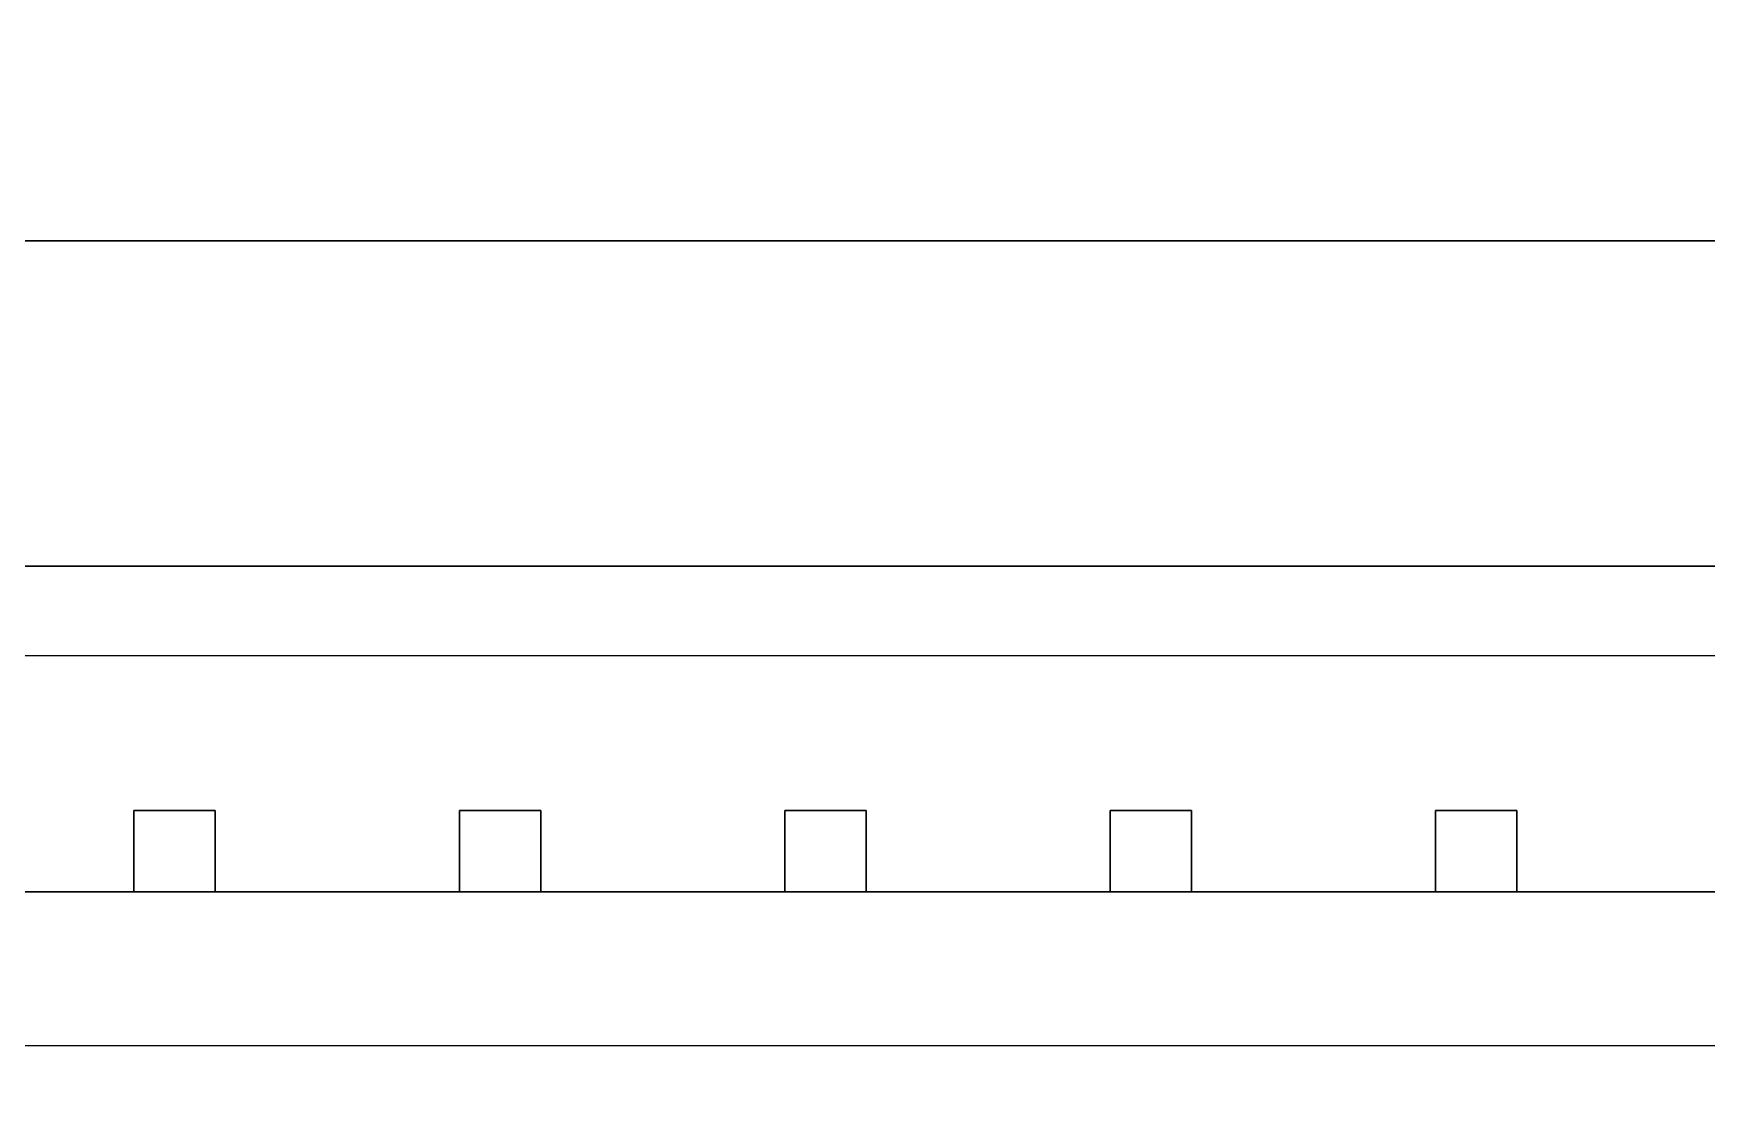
# Model space of a CAD drawing. Extents: x -3500 to 3500, y -3500 to 3500.
# Drawn here: x 1307 to 1821, y -924 to -599 of the extents above; entities that cross this region are included whole.
import ezdxf

# ---------------------------------------------------------------- set-up
doc = ezdxf.new("R2010")
doc.units = 0
for name, color, linetype in [('L5D100', 7, 'CONTINUOUS'), ('L5D101', 6, 'CONTINUOUS'), ('L5D99', 4, 'CONTINUOUS')]:
    doc.layers.add(name, color=color, linetype=linetype)

# ---------------------------------------------------------------- blocks, each defined once
blk = doc.blocks.new('TOP_main_5_Cheese_diff')
at = {"layer": 'L5D101'}
for points in [[(1337.5, -862.5), (1337.5, -837.5), (1362.5, -837.5), (1362.5, -862.5)], [(1437.5, -862.5), (1437.5, -837.5), (1462.5, -837.5), (1462.5, -862.5)], [(1537.5, -862.5), (1537.5, -837.5), (1562.5, -837.5), (1562.5, -862.5)], [(1637.5, -862.5), (1637.5, -837.5), (1662.5, -837.5), (1662.5, -862.5)], [(1737.5, -862.5), (1737.5, -837.5), (1762.5, -837.5), (1762.5, -862.5)]]:
    blk.add_lwpolyline(points, close=True, dxfattribs=at)
blk = doc.blocks.new('TOP_main_5_Cheese_100')
at = {"layer": 'L5D100'}
for points in [[(1937.5, -662.5), (550.18, -662.5)], [(550.18, -762.5), (1937.5, -762.5), (1962.5, -762.5), (2037.5, -762.5), (2062.5, -762.5), (2062.5, -737.5), (2037.5, -737.5), (2037.5, -762.5), (1962.5, -762.5), (1962.5, -737.5), (1937.5, -737.5), (1937.5, -762.5), (550.18, -762.5)], [(-553.759, -662.5), (2334.91, -662.5)], [(1837.5, -862.5), (1762.5, -862.5), (1762.5, -837.5), (1737.5, -837.5), (1737.5, -862.5), (1662.5, -862.5), (1662.5, -837.5), (1637.5, -837.5), (1637.5, -862.5), (1562.5, -862.5), (1562.5, -837.5), (1537.5, -837.5), (1537.5, -862.5), (1462.5, -862.5), (1462.5, -837.5), (1437.5, -837.5), (1437.5, -862.5), (1362.5, -862.5), (1362.5, -837.5), (1337.5, -837.5), (1337.5, -862.5), (1262.5, -862.5)], [(-2334.91, -862.5), (2334.91, -862.5), (2334.91, -1143.983)]]:
    blk.add_lwpolyline(points, dxfattribs=at)
blk = doc.blocks.new('TOP_main_5')
for name in ['TOP_main_5_Cheese_100', 'TOP_main_5_Cheese_diff']:
    blk.add_blockref(name, (0, 0))
blk = doc.blocks.new('TOP_main_5_NoCheese_99')
at = {"layer": 'L5D99'}
blk.add_lwpolyline([(24.965, -909.815), (2134.91, -909.815), (2134.91, -390.045), (1904.172, -390.045), (1904.172, -790.045), (550.18, -790.045), (550.18, -590.045), (327.5095, -590.045), (327.5095, 25.045), (2134.91, 25.045), (2134.91, 551.865), (1949.729, 551.865), (1949.729, 151.865), (279.247, 151.865), (279.247, 351.865), (141.9525, 351.865)], dxfattribs=at)
blk = doc.blocks.new('TOP_main')
for name in ['TOP_main_5', 'TOP_main_5_NoCheese_99']:
    blk.add_blockref(name, (0, 0))

msp = doc.modelspace()

# ---------------------------------------------------------------- block references
msp.add_blockref('TOP_main', (0, 0))

doc.saveas('drawing.dxf')
